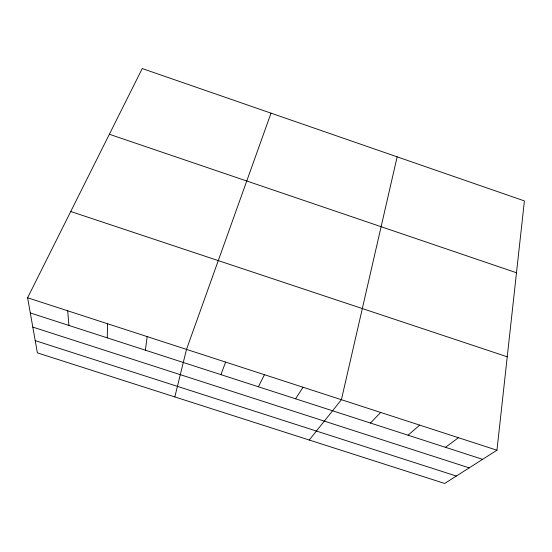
<?xml version="1.0" encoding="UTF-8"?>
<svg xmlns="http://www.w3.org/2000/svg" width="552" height="552" viewBox="0 0 552 552"><rect width="100%" height="100%" fill="white"/><g stroke="black" fill="none" stroke-linecap="round" stroke-linejoin="round"><path stroke-width="0.83" d="M107.267 337.858L107.564 323.748M496.959 450.218L524.4 200.921L142.237 68.545L27.6 297.776L37.391 352.866L444.691 483.455L496.959 450.218L27.6 297.776M145.397 350.196L147.156 336.61M397.15 156.844L341.405 399.696L309.237 440.027M174.818 396.929L186.507 349.388L271.025 113.153M220.952 374.649L225.595 362.084M258.384 386.766L264.442 374.698M295.589 398.806L303.048 387.235M370.433 423.032L380.673 412.447M408.059 435.211L419.686 425.123M445.457 447.313L458.45 437.708M32.809 327.094L469.214 467.861M35.218 340.632L456.352 476.045M30.298 312.95L482.62 459.34M70.746 211.499L507.247 356.799M109.365 134.267L516.493 272.757M67.71 310.804L68.903 325.445"/></g></svg>
